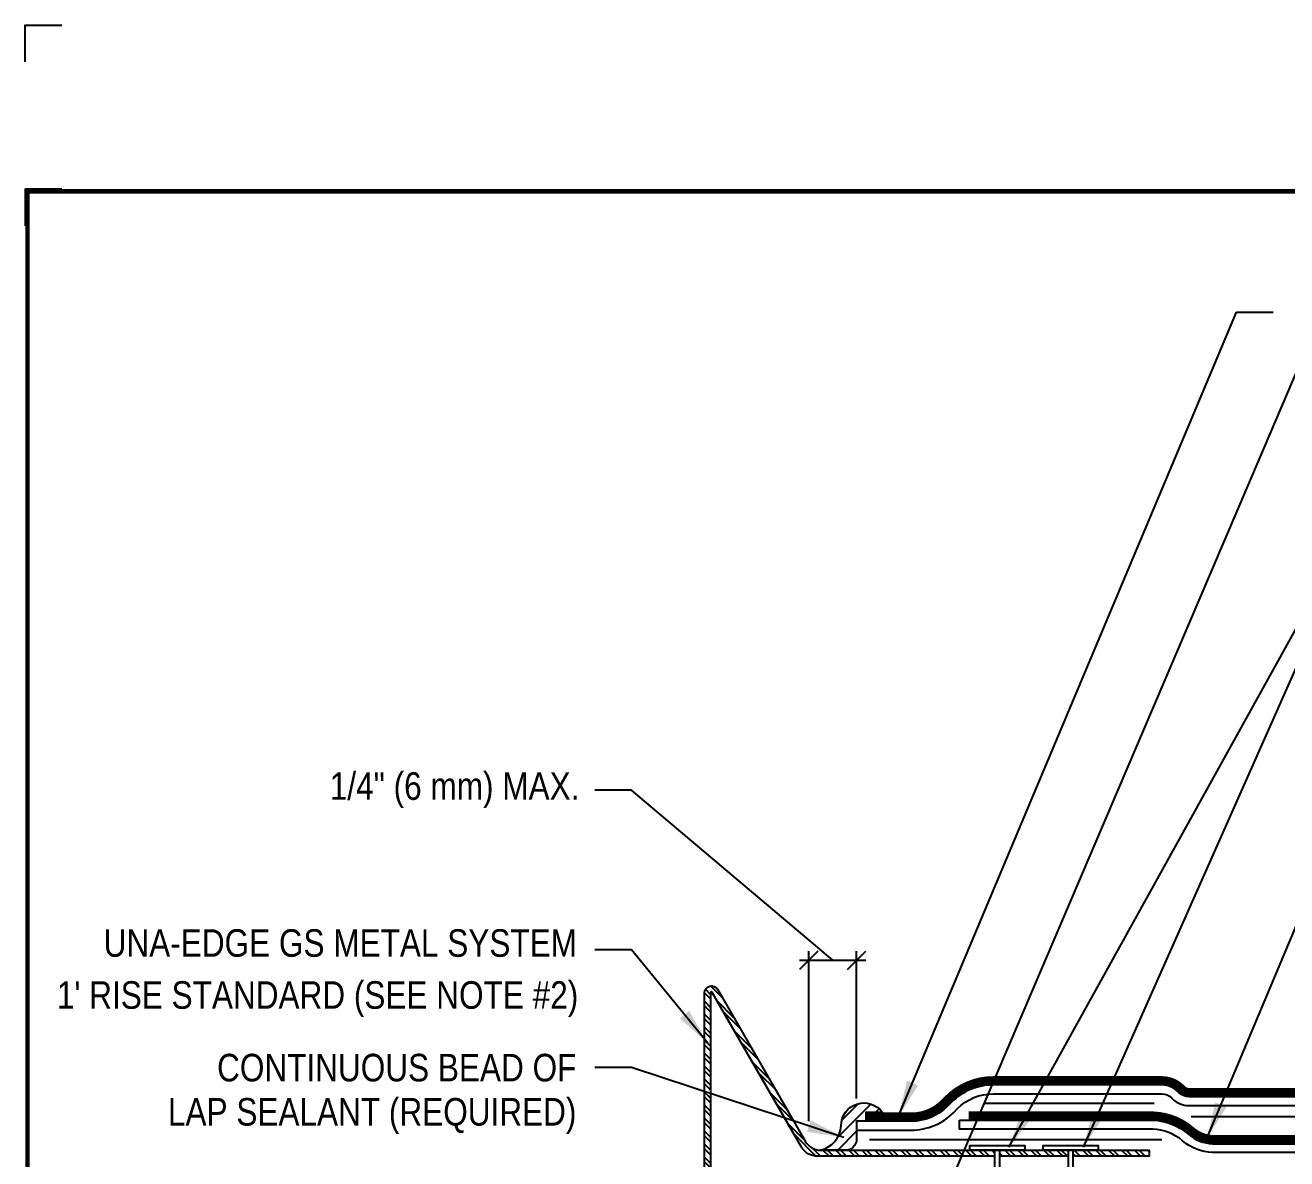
# Model space of a CAD drawing. Header units: inches. Extents: x 165.4 to 185.5, y -49.1 to -32.3.
# Drawn here: x 165.45 to 174.03, y -40.06 to -32.35 of the extents above; entities that cross this region are included whole.
import ezdxf
from ezdxf.enums import TextEntityAlignment as Align

# ---------------------------------------------------------------- set-up
doc = ezdxf.new("R2010")
doc.units = ezdxf.units.IN
doc.header["$MEASUREMENT"] = 0
doc.linetypes.add('HIDDEN', pattern=[0.375, 0.25, -0.125])
doc.layers.get('0').update_dxf_attribs({"linetype": 'CONTINUOUS'})
doc.layers.get('DEFPOINTS').update_dxf_attribs({"linetype": 'CONTINUOUS'})
for name, color, linetype in [('FSBP-ACCESSORY-FIRESTONE', 7, 'CONTINUOUS'), ('FSBP-ACCESSORY-OTHER', 7, 'CONTINUOUS'), ('FSBP-ADHESIVE', 1, 'HIDDEN'), ('FSBP-ANNO-NOTE', 7, 'CONTINUOUS'), ('FSBP-MEMBRANE', 7, 'CONTINUOUS'), ('FSBP-SEALANTS', 1, 'CONTINUOUS'), ('FSBP-TTLB-BORDER', 7, 'CONTINUOUS'), ('FSBP-TTLB-TEXT', 7, 'CONTINUOUS')]:
    doc.layers.add(name, color=color, linetype=linetype)
doc.styles.add('FSBP_ARIAL', font='arial.ttf')
doc.styles.add('FSBP_ARIAL_BOLD', font='')
doc.styles.add('FSBP_ARIAL_NAR', font='ARIALN.TTF')
doc.styles.get('FSBP_ARIAL_BOLD').set_extended_font_data('Arial Black')
doc.linetypes.add('ZIGZAG', pattern='A,0.0001,-0.2,[131,ltypeshp.shx,S=0.2,R=0,X=-0.2,Y=0],-0.4,[131,ltypeshp.shx,S=0.2,R=180,X=0.2,Y=0],-0.2', length=0.8001)
doc.dimstyles.new('FSBP-DIM', dxfattribs={"dimtxt": 0.1875, "dimasz": 0.125, "dimexe": 0.0625, "dimexo": 0.125, "dimgap": 0.125, "dimtad": 0, "dimdec": 0, "dimzin": 1, "dimdsep": 46, "dimlunit": 4, "dimtxsty": 'FSBP_ARIAL_NAR', "dimblk": 'OBLIQUE', "dimcen": 0.09375, "dimdle": 0.0625, "dimclrd": 256, "dimclre": 256, "dimclrt": 256, "dimadec": 0, "dimazin": 0, "dimtfac": 1, "dimtdec": 0, "dimtmove": 1, "dimatfit": 3, "dimfxl": 1, "dimtolj": 1, "dimtzin": 0, "dimlwd": -1, "dimlwe": -1, "dimarcsym": 0})
doc.dimstyles.new('FSBP-LEADER', dxfattribs={"dimtxt": 0.1875, "dimasz": 0.25, "dimexe": 0.0625, "dimexo": 0.125, "dimgap": 0.125, "dimtad": 0, "dimtih": 1, "dimtoh": 1, "dimdec": 4, "dimzin": 0, "dimdsep": 46, "dimlunit": 4, "dimtxsty": 'FSBP_ARIAL_NAR', "dimcen": 0.09375, "dimclrd": 256, "dimclre": 256, "dimclrt": 256, "dimadec": 0, "dimazin": 0, "dimtfac": 1, "dimtdec": 4, "dimtofl": 0, "dimtmove": 0, "dimatfit": 3, "dimfxl": 1, "dimtolj": 1, "dimtzin": 0, "dimlwd": -1, "dimlwe": -1, "dimarcsym": 0})

# ---------------------------------------------------------------- blocks, each defined once
blk = doc.blocks.new('TTLB-EPDM_1')
at = {"layer": 'DEFPOINTS', "linetype": 'Continuous', "ltscale": 1.75}
blk.add_lwpolyline([(-0.015625, 13.88083333333333), (-0.015625, 14.13083333333333), (0.234375, 14.13083333333333)], dxfattribs=at)
at = {"layer": 'DEFPOINTS', "color": 1}
blk.add_lwpolyline([(0.234375, 13.015625), (-0.015625, 13.015625), (-0.015625, 12.765625)], dxfattribs=at)
at = {"layer": 'FSBP-TTLB-BORDER', "const_width": 0.03125}
blk.add_lwpolyline([(20, 0), (20, 13), (0, 13), (0, 0)], dxfattribs=at)
at = {"layer": 'FSBP-TTLB-TEXT'}
for tag, height, style, p in [('MAXIMUM_WARRANTY', 0.1875, 'FSBP_ARIAL_BOLD', (18.03987100774941, 0.2240244307510579)), ('ACCPT_SYSTEMS', 0.21875, 'FSBP_ARIAL', (12.49438170418193, -1.125))]:
    blk.add_attdef(tag, text='', height=height, dxfattribs=dict(at, style=style)).set_placement(p, align=Align.MIDDLE_LEFT)
for tag, height, style, p in [('DETAIL_DESCP_LINE_1', 0.21875, 'FSBP_ARIAL_BOLD', (10.33118450231211, -0.3736318192489421)), ('ISSUE_REV_DATE', 0.21875, 'FSBP_ARIAL', (16.84069633627263, -0.7282559425942452)), ('DETAIL_NUMBER', 0.4375, 'FSBP_ARIAL', (18.91941590748775, -0.8931630692489421))]:
    blk.add_attdef(tag, text='', height=height, dxfattribs=dict(at, style=style)).set_placement(p, align=Align.MIDDLE_CENTER)
blk = doc.blocks.new('_OBLIQUE')
at = {"color": 0, "linetype": 'ByBlock'}
blk.add_line((-0.5, -0.5), (0.5, 0.5), dxfattribs=at)
blk = doc.blocks.new('*D5')
at = {"layer": 'DEFPOINTS', "color": 0, "transparency": 16777216}
for p in [(171.1065423796009, -38.71224651568932), (171.1065423796009, -39.77833446404258), (170.7801414206766, -39.93208446404255)]:
    blk.add_point(p, dxfattribs=at)
at = {"layer": 'FSBP-ANNO-NOTE', "transparency": 16777216}
for p, q in [((169.5738034968244, -37.55430965218932), (169.3238034968244, -37.55430965218932)), ((170.9433419001388, -38.71224651568932), (169.5738034968244, -37.55430965218932)), ((170.7176414206766, -38.71224651568932), (171.1690423796009, -38.71224651568932)), ((170.7801414206766, -39.80708446404255), (170.7801414206766, -38.64974651568932)), ((171.1065423796009, -39.65333446404258), (171.1065423796009, -38.64974651568932))]:
    blk.add_line(p, q, dxfattribs=at)
at = {"layer": 'FSBP-ANNO-NOTE', "transparency": 16777216, "xscale": 0.125, "yscale": 0.125, "zscale": 0.125, "rotation": 180}
blk.add_blockref('_OBLIQUE', (170.7801414206766, -38.71224651568932), dxfattribs=at)
at = {"layer": 'FSBP-ANNO-NOTE', "transparency": 16777216, "xscale": 0.125, "yscale": 0.125, "zscale": 0.125}
blk.add_blockref('_OBLIQUE', (171.1065423796009, -38.71224651568932), dxfattribs=at)
at = {"layer": 'FSBP-ANNO-NOTE', "transparency": 16777216, "insert": (168.3697618870018, -37.55430965218932), "char_height": 0.1875, "attachment_point": 5, "style": 'FSBP_ARIAL_NAR'}
blk.add_mtext('\\A1;1/4" (6 mm) MAX.', dxfattribs=at)

msp = doc.modelspace()

# ---------------------------------------------------------------- hatches: boundary and pattern name
at = {"layer": 'FSBP-ACCESSORY-FIRESTONE'}
h = msp.add_hatch(dxfattribs=at)
h.set_pattern_fill('STEEL', color=256, scale=0.5, angle=90, style=0)
h.set_pattern_definition([(135, (0, 0), (-0.04419417382415922, -0.04419417382415922), []), (135, (-0.03125, 1.913447427847464e-18), (-0.04419417382415922, -0.04419417382415922), [])])
h.paths.add_polyline_path([(173.098169259987, -40.005309277564), (172.5788218751921, -40.005309277564), (172.5788218751921, -40.04636284558721), (173.0981692599871, -40.0463628455872)])
h.paths.add_polyline_path([(172.0481748645914, -40.005309277564), (171.8762998645914, -40.005309277564), (171.0360260927073, -40.005309277564, -0.04160738698921602), (171.0232472601423, -40.005309277564), (170.8635287631118, -40.005309277564, -0.001787480466502617), (170.8626350314453, -40.005306082498), (170.8586423006009, -40.005306082498, 0.0004838746129611236), (170.8589871939577, -40.00522674691724, -0.2582351511725321), (170.7552755876388, -39.942809277564), (170.1589383679663, -38.90992291464682, 0.7673269879789719), (170.0714684271639, -38.93336041464682), (170.0714684271639, -43.23336396121683, -0.1316524975873329), (170.054721602637, -43.2958639612168), (169.7746058088687, -43.78103874802618, 0.8463823686112644), (169.8996241150506, -43.89191566282619), (170.2450398560311, -43.5464999218454), (170.2160105996899, -43.51747066550431), (169.8723910937051, -43.86109017148949, -0.8345828675663637), (169.8097301255552, -43.80230878299049), (170.0957751706603, -43.30686423161487, 0.1316524975873415), (170.1125219951872, -43.24436423161489), (170.1125219951871, -38.93336041464682, -0.7673269879784187), (170.1233849351422, -38.93044969865839), (170.7315732990894, -39.98386284558718, 0.2679491924311338), (170.8398264745624, -40.04636284558718), (172.0481748645914, -40.04636284558718)])
h.paths.add_polyline_path([(172.5475718751921, -40.005309277564), (172.3756968751921, -40.005309277564), (172.0794248645914, -40.005309277564), (172.0794248645914, -40.04636284558718), (172.5475718751921, -40.04636284558718)])
at = {"layer": 'FSBP-SEALANTS'}
h = msp.add_hatch(dxfattribs=at)
h.set_pattern_fill('ANSI31', color=256, scale=0.5, style=0)
h.set_pattern_definition([(45, (0, 0), (-0.04419417382415922, 0.04419417382415922), [])])
edge = h.paths.add_edge_path()
edge.add_line((171.1690091563407, -39.80833446404258), (171.1065423796009, -39.80833446404258))
edge.add_line((171.1065423796009, -39.80833446404258), (171.1065423796009, -39.92986592255882))
edge.add_arc((171.0296366764248, -39.92865996660593), 0.0769151578739478, 265.20632745843864, 359.1016202837642, ccw=False)
edge.add_line((171.0232090462676, -40.005306082498), (170.8586423006009, -40.005306082498))
edge.add_arc((170.8178250156093, -39.82707289786761), 0.1828472555374663, 282.8989115099949, 356.3174333857241)
edge.add_arc((171.1558286061526, -39.83865252382209), 0.1555339635765406, 35.79653221381312, 180.0605655520253, ccw=False)
edge.add_line((171.2819820829496, -39.74767937328938), (171.1690091563407, -39.74767937328938))
edge.add_line((171.1690091563407, -39.74767937328938), (171.1690091563407, -39.80833446404258))

# ---------------------------------------------------------------- linework, layer by layer
at = {"layer": 'FSBP-ACCESSORY-FIRESTONE'}
msp.add_line((172.5475718751921, -40.04636284558718), (172.0794248645914, -40.04636284558718), dxfattribs=at)
msp.add_lwpolyline([(172.0481748645914, -40.04636284558718), (170.8398264745624, -40.04636284558718, -0.2679491924311337), (170.7315732990894, -39.98386284558718), (170.1233849351422, -38.93044969865839, 0.7673269879784187), (170.1125219951871, -38.93336041464682), (170.1125219951872, -43.24436423161489, -0.1316524975873415), (170.0957751706603, -43.30686423161487), (169.8097301255552, -43.80230878299049, 0.834582867566364), (169.8723910937051, -43.86109017148949), (170.2160105996899, -43.51747066550431), (170.245039856031, -43.54649992184539), (169.8996241150506, -43.89191566282619, -0.8463823686112646), (169.7746058088687, -43.78103874802618), (170.054721602637, -43.2958639612168, 0.1316524975873329), (170.0714684271639, -43.23336396121683), (170.0714684271639, -38.93336041464682, -0.767326987978972), (170.1589383679663, -38.90992291464682), (170.7552755876388, -39.942809277564, 0.2679491924311374), (170.8635287631118, -40.005309277564), (173.098169259987, -40.005309277564), (173.0981692599871, -40.0463628455872), (172.5788218751921, -40.0463628455872)], format="xyb", dxfattribs=at)
at = {"layer": 'FSBP-ACCESSORY-OTHER'}
for points in [[(172.2512998645914, -40.005309277564), (171.8762998645914, -40.005309277564), (171.8762998645914, -39.974059277564), (172.2512998645914, -39.97405927756395)], [(172.7506968751921, -40.005309277564), (172.3756968751921, -40.005309277564), (172.3756968751921, -39.974059277564), (172.7506968751921, -39.97405927756395)]]:
    msp.add_lwpolyline(points, close=True, dxfattribs=at)
for points in [[(172.0794248645914, -40.005309277564), (172.0794248645914, -41.57260441814898), (172.0637998645914, -41.82260441814898), (172.0481748645914, -41.57260441814898), (172.0481748645914, -40.005309277564)], [(172.5788218751921, -40.005309277564), (172.5788218751921, -41.57262603927366), (172.5631968751921, -41.82262603927366), (172.5475718751921, -41.57262603927366), (172.5475718751921, -40.005309277564)]]:
    msp.add_lwpolyline(points, dxfattribs=at)
at = {"layer": 'FSBP-ADHESIVE', "linetype": 'ZIGZAG', "ltscale": 0.17}
for p, q in [((171.9723296730708, -39.68458446404258), (173.131719072829, -39.68458446404259)), ((173.3836731315262, -39.77596844547016), (176.348838309067, -39.77596844547016)), ((171.1939651117859, -39.93208446404255), (173.1834957681257, -39.93208446404258))]:
    msp.add_line(p, q, dxfattribs=at)
at = {"layer": 'FSBP-MEMBRANE', "linetype": 'Continuous'}
for points, format in [([(179.1585963111596, -39.85833446404261, 0.06, 0.06, 0), (176.683267726853, -39.85833446404258, 0.06, 0.06, -0.198912367379657), (176.4605290907792, -39.76607310011634, 0.06, 0.06, 0), (176.4326990048893, -39.73824301422645, 0.06, 0.06, 0.1989123673796558), (176.1251075550732, -39.6108344640426, 0.06, 0.06, 0), (173.3670491587189, -39.61083446404259, 0.06, 0.06, -0.1989123673797552), (173.3210872179417, -39.59179640481971, 0.06, 0.06, 0), (173.3143105226451, -39.5850197095231, 0.06, 0.06, 0.1989123673796828), (173.1834957681256, -39.5308344640426, 0.06, 0.06, 0), (172.4296755238604, -39.53083446404259, 0.06, 0.06, 0), (172.037132048048, -39.53083446404259, 0.06, 0.06, 0.1989123673796205), (171.7295405982318, -39.65824301422642, 0.06, 0.06, 0), (171.7017105123419, -39.68607310011637, 0.06, 0.06, -0.1989123673796091), (171.4789718762681, -39.77833446404261, 0.06, 0.06, 0), (171.4025376420267, -39.77833446404261, 0.06, 0.06, 0), (171.1690423796009, -39.77833446404258, 0, 0, 0)], "xyseb"), ([(172.4296755238604, -39.56083446404259), (172.037132048048, -39.56083446404259, 0.1989123673796173), (171.7507538016675, -39.679456217662), (171.7229237157775, -39.70728630355197, -0.1989123673796153), (171.4789718762681, -39.80833446404259), (171.4025376420267, -39.80833446404259)], "xyb"), ([(172.4296755238604, -39.62083446404259), (173.1834957681256, -39.62083446404259, -0.1989123673797157), (173.2506709123384, -39.64865931982988), (173.257447607635, -39.65543601512649, 0.19891236737969), (173.3670491587189, -39.70083446404259), (176.1251075550732, -39.70083446404259, -0.1989123673796599), (176.3690593945825, -39.80188262453323), (176.3968894804724, -39.82971271042315, 0.1989123673796594), (176.683267726853, -39.94833446404259), (179.2210963111596, -39.94833446404262), (179.2210963111597, -39.88833446404262), (176.683267726853, -39.88833446404259, -0.1989123673796472), (176.4393158873436, -39.78728630355195), (176.4114858014537, -39.75945621766204, 0.1989123673796559), (176.1251075550732, -39.64083446404259), (173.3670491587189, -39.64083446404259, -0.1989123673797181), (173.2998740145061, -39.6130096082553), (173.2930973192096, -39.6062329129587, 0.1989123673796886), (173.1834957681256, -39.56083446404259), (172.4296755238604, -39.56083446404259)], "xyb"), ([(171.4025376420267, -39.8683344640426), (171.4789718762682, -39.8683344640426, 0.1989123673796179), (171.7653501226487, -39.74971271042318), (171.7931802085387, -39.7218826245332, -0.198912367379619), (172.037132048048, -39.62083446404259), (172.4296755238604, -39.62083446404259)], "xyb")]:
    msp.add_lwpolyline(points, format=format, dxfattribs=at)
at = {"layer": 'FSBP-MEMBRANE', "const_width": 0.06}
msp.add_lwpolyline([(176.3039534729438, -39.93137948246376), (173.5300890809307, -39.93137948246378, -0.1696533326793511), (173.3841730730829, -39.87336523553437, 0.1723256175910966), (173.1235859980494, -39.77132315964052), (171.8682937299607, -39.77132315964051)], format="xyb", dxfattribs=at)
at = {"layer": 'FSBP-MEMBRANE', "linetype": 'Continuous'}
msp.add_lwpolyline([(171.4000545876806, -39.80833446404259), (171.1065423796009, -39.80833446404258), (171.1065423796009, -39.86833446404258), (171.4000545876806, -39.8683344640426)], dxfattribs=at)
at = {"layer": 'FSBP-MEMBRANE'}
msp.add_lwpolyline([(171.8057937299607, -39.80132315964051), (173.1230980550667, -39.80132315964051, -0.1720137752385181), (173.3645151875405, -39.8960272640403, 0.1702806065094326), (173.5294730612771, -39.96137948246377), (176.3664534729439, -39.96137948246377), (176.3664534729438, -40.02137948246376), (173.528336923546, -40.02137948246376, -0.1712663737704301), (173.3251994164558, -39.94135132105214, 0.1712663737703979), (173.1220619093656, -39.86132315964051), (171.8057937299607, -39.86132315964051)], format="xyb", close=True, dxfattribs=at)
at = {"layer": 'FSBP-SEALANTS'}
msp.add_lwpolyline([(171.1690091563407, -39.80833446404258), (171.1065423796009, -39.80833446404258), (171.1065423796009, -39.92986592255882, -0.4342692346834011), (171.0232090462676, -40.005306082498), (170.8586423006009, -40.005306082498, 0.3317764823140018), (171.0002947294724, -39.83881693381334, -0.7283041986293678), (171.2819820829496, -39.74767937328938), (171.1690091563407, -39.74767937328938)], format="xyb", close=True, dxfattribs=at)

# ---------------------------------------------------------------- block references
msp.add_blockref('TTLB-EPDM_1', (165.4627011304551, -46.47737117023258))

# ---------------------------------------------------------------- texts
at = {"layer": 'FSBP-ANNO-NOTE', "style": 'FSBP_ARIAL_NAR'}
for s, p in [('UNA-EDGE GS METAL SYSTEM', (169.2029438956738, -38.59463927245162)), ("1' RISE STANDARD (SEE NOTE #2)", (169.211608115576, -38.94852951858065)), ('CONTINUOUS BEAD OF', (169.1988034968244, -39.44287817883214)), ('LAP SEALANT (REQUIRED)', (169.1988034968244, -39.74365942883214))]:
    msp.add_text(s, height=0.1875, dxfattribs=at).set_placement(p, align=Align.MIDDLE_RIGHT)

# ---------------------------------------------------------------- dimensions: what is measured, and where the dimension line sits
at = {"layer": 'FSBP-ANNO-NOTE'}
dim = msp.add_linear_dim(base=(171.1065423796009, -38.71224651568932), p1=(170.7801414206766, -39.93208446404255), p2=(171.1065423796009, -39.77833446404258), text='1/4" (6 mm) MAX.', dimstyle='FSBP-DIM', dxfattribs=at)
dim.commit()
dim.dimension.update_dxf_attribs({"geometry": '*D5', "text_midpoint": (169.1988034968244, -37.55430965218932), "dimtype": 160})

# ---------------------------------------------------------------- leaders
for points in [[(171.3901399122579, -39.77833446404262), (173.6923579762775, -34.29911923818975), (173.9423579762775, -34.29911923818975)], [(171.2734656068909, -41.33050140970823), (174.0995165641437, -34.70869727278293), (174.3495165641437, -34.70869727278293)], [(172.143229340535, -39.98480834686448), (174.6883094213185, -35.38711991637537), (174.9383094213185, -35.38711991637537)], [(172.143229340535, -39.98480834686448), (174.6883094213185, -35.38711991637537), (174.9383094213185, -35.38711991637537)], [(172.6505816122232, -39.98480834686448), (174.6883094213185, -35.38711991637537), (174.9383094213185, -35.38711991637537)], [(173.4894429069613, -39.92612724004289), (175.0766870901847, -36.1485300472388), (175.3266870901847, -36.1485300472388)], [(170.0926175833579, -39.275461915466), (169.5738034968244, -38.64209692883214), (169.3238034968244, -38.64209692883214)], [(171.0188039858881, -39.9188849183064), (169.5738034968244, -39.44287817883214), (169.3238034968244, -39.44287817883214)]]:
    msp.add_leader(points, dimstyle='FSBP-LEADER', dxfattribs=at)

doc.saveas('drawing.dxf')
